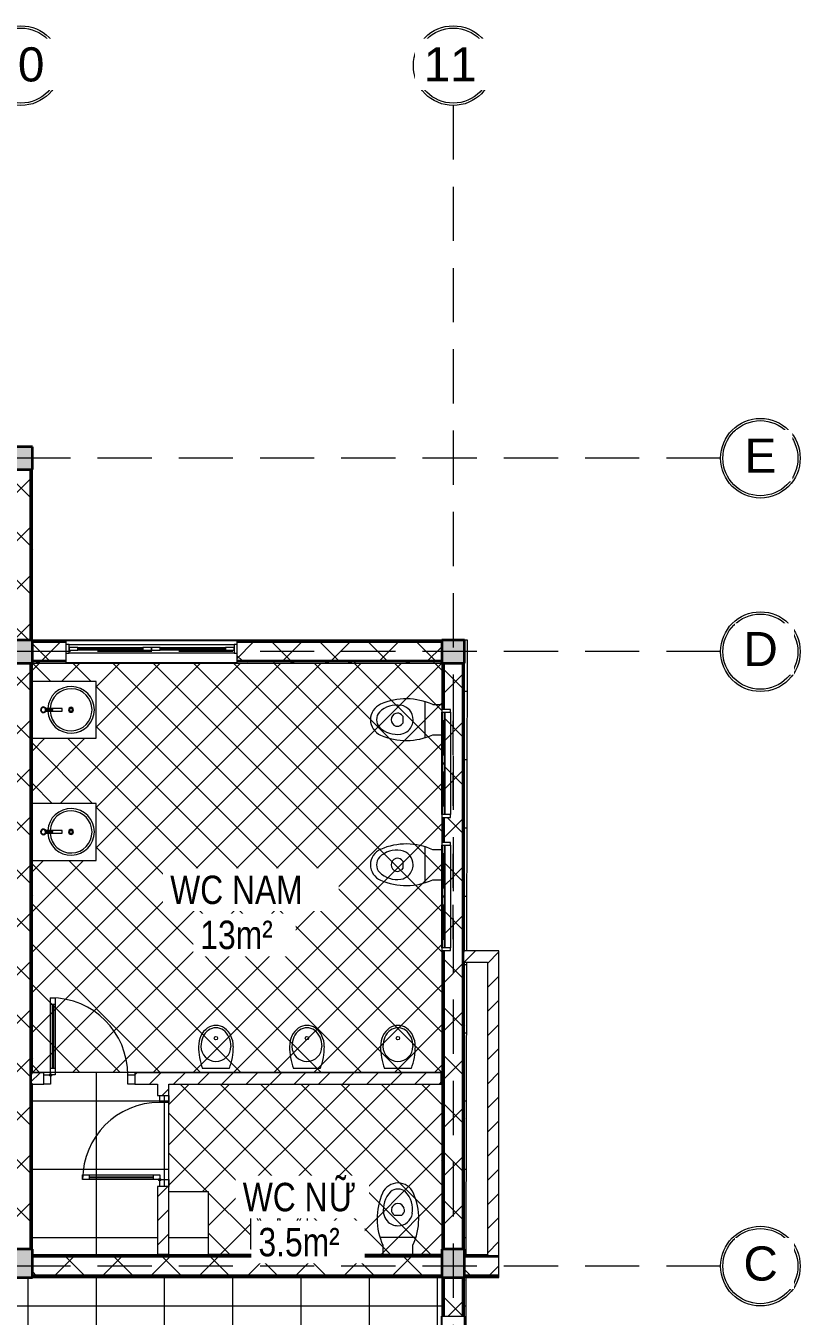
# Model space of a CAD drawing. Header units: millimetres. Extents: x -15725 to 47878, y -10955 to 18700.
# Drawn here: x 33392 to 40200, y 7360 to 18700 of the extents above; entities that cross this region are included whole.
import ezdxf

# ---------------------------------------------------------------- set-up
doc = ezdxf.new("R2010")
doc.units = ezdxf.units.MM
doc.linetypes.add('Hidden', pattern=[714.375, 476.25, -238.125])
for name, color, linetype, lineweight in [('A-DOOR', 7, 'Continuous', 18), ('A-FLOR', 7, 'Continuous', 9), ('A-FLOR-PATT', 7, 'Continuous', 9), ('A-GLAZ', 7, 'Continuous', 18), ('A-WALL', 7, 'Continuous', 25), ('A-WALL-PATT', 7, 'Continuous', 18), ('G-ANNO-TEXT', 7, 'Continuous', 9), ('P-SANR-FIXT', 7, 'Continuous', 9), ('S-COLS', 7, 'Continuous', 25), ('S-GRID', 7, 'Continuous', 9), ('S-GRID-IDEN', 7, 'Continuous', 9)]:
    doc.layers.add(name, color=color, linetype=linetype, lineweight=lineweight)
doc.styles.add('Arial_1', font='arial.ttf', dxfattribs={"height": 300})
doc.styles.add('Arial_2', font='arial.ttf', dxfattribs={"width": 0.8, "height": 250})
doc.styles.add('Arial_3', font='arial.ttf', dxfattribs={"width": 0.8, "height": 250})
pattern_1 = [(45, (26776.95, 0), (-106.066, 106.066), [])]
pattern_2 = [(0, (26776.95, 0), (406.4, 101.6), [33.528, -271.272, 33.528, -271.272, -1625.6]), (0, (26776.95, 0), (406.4, 101.6), [-609.6, 33.528, -576.072, 33.528, -271.272, -711.2]), (0, (26776.95, 0), (406.4, 101.6), [-1524, 33.528, -169.672, 33.528, -474.472]), (120, (26929.35, 50.8), (-291.1882, 301.1527), [33.528, -271.272, 33.528, -271.272, -1625.6]), (120, (26929.35, 50.8), (-291.1882, 301.1527), [-609.6, 33.528, -576.072, 33.528, -271.272, -711.2]), (120, (26929.35, 50.8), (-291.1882, 301.1527), [-1524, 33.528, -169.672, 33.528, -474.472]), (240, (26980.15, 254), (-115.2118, -402.7527), [33.528, -271.272, 33.528, -271.272, -1625.6]), (240, (26980.15, 254), (-115.2118, -402.7527), [-609.6, 33.528, -576.072, 33.528, -271.272, -711.2]), (240, (26980.15, 254), (-115.2118, -402.7527), [-1524, 33.528, -169.672, 33.528, -474.472])]
pattern_3 = [(45, (26776.95, 0), (-212.132, 212.132), []), (135, (26776.95, 0), (-212.132, -212.132), [])]

# ---------------------------------------------------------------- blocks, each defined once
blk = doc.blocks.new('CỬA 1 CÁNH EROWINDOW_có ô chết_ - D5_800x2200-2361260-05_MẶT BẰNG TẦNG ÁP MÁI')
at = {"layer": 'A-DOOR'}
for p, q in [((-339, 708), (-299, 708)), ((-339, 30), (-339, 708)), ((-299, 708), (-299, 650)), ((-299, 708), (-299, 30)), ((-299, 650), (-339, 650)), ((-324, 88), (-324, 650)), ((-314, 650), (-314, 88)), ((-400, -50), (-400, 30)), ((-400, 30), (-339, 30)), ((-299, 88), (-339, 88)), ((-339, 30), (-339, -50)), ((-299, 30), (-339, 30)), ((339, -50), (339, 30)), ((339, 30), (400, 30)), ((400, 30), (400, -50)), ((-339, -50), (-400, -50)), ((400, -50), (339, -50))]:
    blk.add_line(p, q, dxfattribs=at)
blk.add_circle((-339, 30), 10, dxfattribs=at)
blk.add_arc((-339, 30), 678, 0, 90, dxfattribs=at)
blk = doc.blocks.new('CUA SO 2 CANH NHOM KINH O O THOANG - S4_1500x1400-2404853-05_MẶT BẰNG TẦNG ÁP MÁI')
at = {"layer": 'A-GLAZ'}
for p, q in [((-725, 63), (-750, 63)), ((-725, -13), (-725, 63)), ((-649, 37.5), (-725, 37.5)), ((-725, 37.5), (-725, 12.5)), ((-725, 12.5), (-649, 12.5)), ((-649, 12.5), (-649, 37.5)), ((-76, 27.5), (-649, 27.5)), ((-649, 27.5), (-649, 22.5)), ((-649, 22.5), (-76, 22.5)), ((0, 37.5), (-76, 37.5)), ((-76, 37.5), (-76, 12.5)), ((-76, 22.5), (-76, 27.5)), ((-76, 12.5), (0, 12.5)), ((0, 12.5), (0, 37.5)), ((76, 37.5), (0, 37.5)), ((0, 37.5), (0, 12.5)), ((0, 12.5), (76, 12.5)), ((76, 12.5), (76, 37.5)), ((649, 27.5), (76, 27.5)), ((76, 27.5), (76, 22.5)), ((76, 22.5), (649, 22.5)), ((725, 37.5), (649, 37.5)), ((649, 37.5), (649, 12.5)), ((649, 22.5), (649, 27.5)), ((649, 12.5), (725, 12.5)), ((750, 63), (725, 63)), ((725, 63), (725, -13)), ((725, 12.5), (725, 37.5)), ((-750, -13), (-725, -13)), ((725, -13), (750, -13))]:
    blk.add_line(p, q, dxfattribs=at)
at = {"layer": 'A-GLAZ', "lineweight": 9}
for p, q in [((-725, 63), (725, 63)), ((-649, 37.5), (-76, 37.5)), ((-76, 12.5), (-649, 12.5)), ((76, 37.5), (649, 37.5)), ((649, 12.5), (76, 12.5)), ((725, -13), (-725, -13))]:
    blk.add_line(p, q, dxfattribs=at)
blk = doc.blocks.new('CUA SO2 CANH NHOM KINH CO O THOANG - 900X1900-2374971-05_MẶT BẰNG TẦNG ÁP MÁI')
at = {"layer": 'A-GLAZ', "lineweight": 9}
for p, q in [((-450, 100), (-475, 100)), ((-475, 100), (-475, 24)), ((-475, 24), (-450, 24)), ((-450, 24), (-450, 100)), ((450, 24), (-450, 24)), ((475, 100), (450, 100)), ((450, 100), (450, 24)), ((450, 24), (475, 24)), ((475, 24), (475, 100))]:
    blk.add_line(p, q, dxfattribs=at)
at = {"layer": 'A-GLAZ', "lineweight": 25}
for p, q in [((-374, 100), (-450, 100)), ((-450, 75), (-374, 75)), ((-374, 75), (-374, 100)), ((0, 100), (-76, 100)), ((-76, 100), (-76, 75)), ((-76, 75), (0, 75)), ((76, 100), (0, 100)), ((0, 100), (0, 75)), ((0, 75), (0, 100)), ((0, 75), (76, 75)), ((76, 75), (76, 100)), ((450, 100), (374, 100)), ((374, 100), (374, 75)), ((374, 75), (450, 75))]:
    blk.add_line(p, q, dxfattribs=at)
at = {"layer": 'A-GLAZ'}
for p, q in [((-374, 100), (-76, 100)), ((-374, 90), (-76, 90)), ((-374, 85), (-374, 90)), ((-76, 85), (-374, 85)), ((-76, 75), (-374, 75)), ((-76, 5), (-374, 5)), ((-374, 5), (-374, 0)), ((-374, 0), (-76, 0)), ((-76, 90), (-76, 85)), ((-76, 0), (-76, 5)), ((76, 100), (374, 100)), ((76, 90), (374, 90)), ((76, 85), (76, 90)), ((374, 85), (76, 85)), ((374, 75), (76, 75)), ((374, 5), (76, 5)), ((76, 5), (76, 0)), ((76, 0), (374, 0)), ((374, 90), (374, 85)), ((374, 0), (374, 5))]:
    blk.add_line(p, q, dxfattribs=at)
blk = doc.blocks.new('M_Concrete-Rectangular-Column - COT200X250-2391840-05_MẶT BẰNG TẦNG ÁP MÁI')
at = {"layer": 'S-COLS', "lineweight": 35}
blk.add_hatch(color=256, dxfattribs=at).paths.add_polyline_path([(100, -125), (100, 125), (-100, 125), (-100, -125)])
for p, q in [((100, 125), (-100, 125)), ((-100, 125), (-100, -125)), ((100, -125), (100, 125)), ((-100, -125), (100, -125))]:
    blk.add_line(p, q, dxfattribs=at)
blk = doc.blocks.new('M_Concrete-Rectangular-Column - COT200X200-2391835-05_MẶT BẰNG TẦNG ÁP MÁI')
at = {"layer": 'S-COLS', "lineweight": 35}
blk.add_hatch(color=256, dxfattribs=at).paths.add_polyline_path([(100, -100), (100, 100), (-100, 100), (-100, -100)])
for p, q in [((100, 100), (-100, 100)), ((-100, 100), (-100, -100)), ((100, -100), (100, 100)), ((-100, -100), (100, -100))]:
    blk.add_line(p, q, dxfattribs=at)
blk = doc.blocks.new('xi bet 2 - 540 x 360mm-820673-05_MẶT BẰNG TẦNG ÁP MÁI')
at = {"layer": 'P-SANR-FIXT'}
for p, q in [((132, 0), (-132, 0)), ((-132, 0), (-132, -80)), ((132, -80), (132, 0)), ((-159, -150), (159, -150)), ((-43, -355), (-31, -343)), ((-31, -343), (31, -343)), ((31, -343), (43, -355))]:
    blk.add_line(p, q, dxfattribs=at)
for centre, radius, start, end in [((375, -313), 558, 155.3545, 203.7969), ((-375, -313), 558, 336.2031, 24.6455), ((0, -380), 128, 89.9985, 170.9061), ((0, -380), 128, 42.4453, 90.0015), ((0, -380), 128, 9.0939, 42.4453), ((91, -395), 220, 170.9061, 224.3974), ((-8, -390), 50, 135, 197.1865), ((0, -388), 58.1, 197.1865, 342.8171), ((8, -390), 50, 342.8171, 45), ((-91, -395), 220, 315.6026, 9.0939), ((1, -478), 150, 203.7969, 269.4689), ((-8, -492), 81.6, 224.3974, 275.8355), ((-1, -478), 150, 270.5311, 336.2031), ((8, -492), 81.6, 264.1645, 315.6026)]:
    blk.add_arc(centre, radius, start, end, dxfattribs=at)
blk = doc.blocks.new('tieu nam2 - tieu nam2-818435-05_MẶT BẰNG TẦNG ÁP MÁI')
at = {"layer": 'P-SANR-FIXT'}
blk.add_line((-117, -3), (117, -3), dxfattribs=at)
blk.add_circle((0, -268), 15, dxfattribs=at)
for centre, start, end in [((392, -195), 159.3261, 180), ((-392, -195), 360, 20.6739)]:
    blk.add_arc(centre, 545, start, end, dxfattribs=at)
for major_axis, ratio, start_param, end_param in [((-132, 0), 0.987707, 3.141593, 6.283185), ((0, 186), 0.819068, 1.570796, 4.712389), ((0, 165), 0.80303, 1.570796, 4.712389)]:
    blk.add_ellipse((0, -195), major_axis=major_axis, ratio=ratio, start_param=start_param, end_param=end_param, dxfattribs=at)
blk = doc.blocks.new('chau rua tay2 - chau rua tay2-814154-05_MẶT BẰNG TẦNG ÁP MÁI')
at = {"layer": 'P-SANR-FIXT'}
for p, q in [((-225, 0), (-225, -560)), ((13, -112), (13, -263)), ((37, -263), (37, -112)), ((275, -560), (275, 0)), ((22, -116), (22, -179)), ((22, -179), (28, -179)), ((28, -179), (28, -116)), ((13, -263), (37, -263)), ((-225, -560), (275, -560))]:
    blk.add_line(p, q, dxfattribs=at)
blk.add_circle((25, -340), 13.7, dxfattribs=at)
for centre, radius, start, end in [((25, -97), 25, 360, 180), ((25, -97), 25, 180, 239.8364), ((25, -97), 20, 360, 180), ((25, -97), 20, 180, 360), ((25, -97), 25, 300.1636, 360), ((25, -340), 205, 93.5137, 86.7305), ((25, -340), 185, 93.8341, 86.2159), ((25, -340), 22, 360, 180), ((25, -340), 22, 180, 360), ((25, -340), 13.7, 0, 180), ((25, -340), 13.7, 180, 0)]:
    blk.add_arc(centre, radius, start, end, dxfattribs=at)
blk = doc.blocks.new('chau rua tay2 - chau rua tay2-V2-05_MẶT BẰNG TẦNG ÁP MÁI')
at = {"layer": 'P-SANR-FIXT'}
for p, q in [((275, 0), (-225, 0)), ((-225, 0), (-225, -560)), ((275, -560), (275, 0)), ((13, -112), (13, -263)), ((37, -263), (37, -112)), ((22, -116), (22, -179)), ((22, -179), (28, -179)), ((28, -179), (28, -116)), ((13, -263), (37, -263)), ((-225, -560), (275, -560))]:
    blk.add_line(p, q, dxfattribs=at)
blk.add_circle((25, -340), 13.7, dxfattribs=at)
for centre, radius, start, end in [((25, -97), 25, 360, 180), ((25, -97), 25, 180, 239.8364), ((25, -97), 20, 360, 180), ((25, -97), 20, 180, 360), ((25, -97), 25, 300.1636, 360), ((25, -340), 205, 93.5137, 86.7305), ((25, -340), 185, 93.8341, 86.2159), ((25, -340), 22, 360, 180), ((25, -340), 22, 180, 360), ((25, -340), 13.7, 0, 180), ((25, -340), 13.7, 180, 0)]:
    blk.add_arc(centre, radius, start, end, dxfattribs=at)
blk = doc.blocks.new('xi bet 2 - 540 x 360mm-V3-05_MẶT BẰNG TẦNG ÁP MÁI')
at = {"layer": 'P-SANR-FIXT'}
for p, q in [((-132, 0), (-132, -80)), ((132, -80), (132, 0)), ((-159, -150), (159, -150)), ((-43, -355), (-31, -343)), ((-31, -343), (31, -343)), ((31, -343), (43, -355))]:
    blk.add_line(p, q, dxfattribs=at)
for centre, radius, start, end in [((375, -313), 558, 155.3545, 203.7969), ((-375, -313), 558, 336.2031, 24.6455), ((0, -380), 128, 89.9985, 170.9061), ((0, -380), 128, 42.4453, 90.0015), ((0, -380), 128, 9.0939, 42.4453), ((91, -395), 220, 170.9061, 224.3974), ((-8, -390), 50, 135, 197.1865), ((0, -388), 58.1, 197.1865, 342.8171), ((8, -390), 50, 342.8171, 45), ((-91, -395), 220, 315.6026, 9.0939), ((1, -478), 150, 203.7969, 269.4689), ((-8, -492), 81.6, 224.3974, 275.8355), ((-1, -478), 150, 270.5311, 336.2031), ((8, -492), 81.6, 264.1645, 315.6026)]:
    blk.add_arc(centre, radius, start, end, dxfattribs=at)
blk = doc.blocks.new('Grid - TRUC  D1-102336-05_MẶT BẰNG TẦNG ÁP MÁI')
at = {"layer": 'S-GRID-IDEN'}
for radius in [3.5, 3.3]:
    blk.add_circle((0, 0), radius, dxfattribs=at)

msp = doc.modelspace()

# ---------------------------------------------------------------- hatches: boundary and pattern name
at = {"layer": 'A-FLOR-PATT'}
h = msp.add_hatch(dxfattribs=at)
h.set_pattern_fill('FP_6', color=256, style=0, pattern_type=2)
h.set_pattern_definition([(0.0043, (16612.5, 7449.6), (-0.045, 600), []), (90.004, (16612.5, 7449.6), (-600, -0.042), [])])
h.paths.add_polyline_path([(1174, 2450), (1174, 2450), (1174, 2445)])
h.paths.add_polyline_path([(700, 2445), (695, 2450), (450, 2450), (450, 2445), (675, 2445)])
h.paths.add_polyline_path([(26150, -99), (32295, -98), (32295, 94), (37045, 94), (37045, 2445), (37255, 2445), (37265, 7700), (37250, 7700), (37250, 5250), (37050, 5250), (37050, 7700), (33250, 7700), (33250, 10038), (33230, 10041), (33218, 10045), (33207, 10052), (33199, 10058), (33190, 10068), (33180, 10088), (33176, 10100), (33175, 10118), (33179, 10136), (33185, 10150), (33195, 10163), (33205, 10173), (33219, 10182), (33219, 11974), (33250, 11974), (33250, 14800), (29750, 14800), (29750, 11298), (29781, 11306), (30299, 11547), (30346, 11742), (30479, 11458), (30526, 11653), (31075, 11909), (31075, 11904), (31095, 11909), (31095, 11906), (31105, 11909), (31105, 10181), (31123, 10168), (31136, 10155), (31144, 10141), (31148, 10122), (31149, 10103), (31143, 10084), (31134, 10067), (31120, 10053), (31103, 10044), (31090, 10039), (31075, 10038), (31054, 10041), (31044, 10044), (31026, 10057), (31014, 10070), (31005, 10084), (31001, 10100), (29823, 10100), (29820, 10084), (29809, 10067), (29795, 10053), (29779, 10043), (29766, 10039), (29750, 10038), (29750, 7700), (29550, 7700), (29550, 13100), (23000, 13100), (23000, 12100), (22550, 12100), (22550, 7700), (22350, 7700), (22350, 12100), (19900, 12100), (19900, 13100), (15350, 13100), (15350, 7700), (15150, 7700), (15150, 13100), (8150, 13100), (8150, 7700), (7950, 7700), (7950, 10038), (7930, 10041), (7918, 10045), (7907, 10052), (7899, 10058), (7890, 10068), (7880, 10088), (7876, 10099), (7875, 10118), (7879, 10136), (7885, 10150), (7895, 10163), (7905, 10173), (7919, 10182), (7919, 11974), (7950, 11974), (7950, 14800), (4450, 14800), (4450, 13406), (5450, 13406), (5450, 13106), (4450, 13106), (4450, 10314), (4589, 10314), (4589, 6600), (-1200, 6600), (-1200, 8800), (-4026, 8800), (-4050, 4400), (-1200, 4400), (-1200, 6600), (4589, 6600), (4589, 2885), (1174, 2885), (1174, 2450), (700, 2450), (700, 538), (700, 94), (5450, 94), (5450, 0), (11550, 0), (11550, 5500), (11750, 5500), (11750, 100), (22350, 100), (22350, 5500), (22550, 5500), (22550, 100), (25950, 100), (25950, 5500), (26150, 5500), (26150, -85)])
h.paths.add_polyline_path([(37045, 2445), (37045, 2795), (37050, 2795), (37050, 3400), (37150, 3400), (37150, 2795), (37145, 2795), (37145, 2545), (37109, 2509)])
h.paths.add_polyline_path([(29750, 5250), (29550, 5250), (29550, 5500), (29750, 5500)])
h.paths.add_polyline_path([(33435, 5250), (33250, 5250), (33250, 5500), (33450, 5500), (33450, 5250)])
h.paths.add_polyline_path([(15350, 5250), (15150, 5250), (15150, 5500), (15350, 5500), (15350, 5400)])
h.paths.add_polyline_path([(8150, 5250), (7950, 5250), (7950, 5500), (8150, 5500)])
h.paths.add_polyline_path([(18950, 5250), (18750, 5250), (18750, 5500), (18950, 5500), (18950, 5400)])
h.paths.add_polyline_path([(25965, 7700), (25950, 7700), (25950, 7950), (26150, 7950), (26150, 7700), (26135, 7700)])
h.paths.add_polyline_path([(18950, 7700), (18750, 7700), (18750, 7950), (18950, 7950), (18950, 7800)])
h.paths.add_polyline_path([(11550, 7700), (11550, 7950), (11750, 7950), (11750, 7700)])
h.paths.add_polyline_path([(37250, 7900), (37265, 7900), (37270, 10470), (37250, 10470), (37250, 9857)])
h.paths.add_polyline_path([(33450, 7900), (34550, 7900), (34550, 8500), (34650, 8500), (34650, 9300), (34550, 9300), (34550, 9400), (34350, 9400), (34350, 9500), (37050, 9500), (37050, 9502), (33450, 9502), (33451, 9500), (33550, 9500), (33550, 9400), (33450, 9400), (33450, 7950)])
h.paths.add_polyline_path([(37050, 7900), (37050, 7903), (35000, 7903), (35000, 8452), (34650, 8452), (34650, 7900), (36261, 7900)])
h.paths.add_polyline_path([(31925, 10038), (31904, 10041), (31889, 10047), (31878, 10055), (31867, 10066), (31858, 10081), (31853, 10094), (31851, 10113), (31853, 10130), (31859, 10146), (31870, 10162), (31880, 10171), (31895, 10181), (31895, 11974), (31956, 11974), (31957, 10180), (31973, 10170), (31983, 10159), (31993, 10144), (31998, 10131), (32000, 10113), (31998, 10095), (31991, 10079), (31981, 10063), (31974, 10056), (31956, 10044), (31941, 10039)])
h.paths.add_polyline_path([(6625, 10038), (6604, 10041), (6589, 10047), (6578, 10055), (6567, 10066), (6558, 10081), (6553, 10094), (6551, 10113), (6553, 10130), (6559, 10146), (6570, 10162), (6580, 10171), (6595, 10181), (6595, 11974), (6656, 11974), (6657, 10180), (6673, 10170), (6683, 10159), (6693, 10144), (6698, 10131), (6700, 10113), (6698, 10095), (6691, 10079), (6681, 10063), (6674, 10056), (6656, 10044), (6641, 10039)])
h.paths.add_polyline_path([(4250, 10314), (4250, 13106), (700, 13106), (700, 10750), (1174, 10750), (1174, 10314), (4065, 10314)])
h.paths.add_polyline_path([(37270, 10570), (37275, 13300), (37250, 13300), (37250, 10570)])
h.paths.add_polyline_path([(450, 10750), (695, 10750), (700, 10755), (450, 10755)])
h.paths.add_polyline_path([(17648, 13300), (29550, 13301), (29550, 13301), (8150, 13302), (8150, 13300), (16148, 13300)])
h.paths.add_polyline_path([(4250, 13406), (4250, 15000), (4250, 15000), (4250, 13406)])
h.paths.add_polyline_path([(33449, 15000), (33449, 15000), (33449, 15000)])
h = msp.add_hatch(dxfattribs=at)
h.set_pattern_fill('FP_4', color=256, style=0, pattern_type=2)
h.set_pattern_definition([(225, (35250, 11301.3), (176.777, -176.777), []), (315, (35250, 11301.3), (176.777, 176.777), [])])
h.paths.add_polyline_path([(33450, 9502), (37050, 9502), (37050, 13100), (33450, 13100), (33450, 12939), (34010, 12939), (34010, 12439), (33450, 12439), (33450, 11866), (34010, 11866), (34010, 11366), (33450, 11366), (33450, 9857)])
h = msp.add_hatch(dxfattribs=at)
h.set_pattern_fill('FP_5', color=256, style=0, pattern_type=2)
h.set_pattern_definition([(45, (35850, 8652.17), (-176.777, 176.777), []), (135, (35850, 8652.17), (-176.777, -176.777), [])])
h.paths.add_polyline_path([(37050, 7903), (37050, 9400), (34650, 9400), (34650, 8452), (35000, 8452), (35000, 7903), (36261, 7903)])
h.paths.add_polyline_path([(35414, 7952), (35368, 7952), (35368, 8512), (35868, 8512), (35868, 7952), (35697, 7952)])
at = {"layer": 'A-WALL-PATT', "lineweight": 9}
h = msp.add_hatch(dxfattribs=at)
h.set_pattern_fill('FP_3', color=256, style=0, pattern_type=2)
h.set_pattern_definition(pattern_3)
h.paths.add_polyline_path([(33289, 7950), (33435, 7950), (33435, 13100), (33265, 13100), (33265, 7950), (33287, 7950)])
h.paths.add_polyline_path([(33435, 13300), (33435, 14800), (33265, 14800), (33265, 13300), (33433, 13300)])
h = msp.add_hatch(dxfattribs=at)
h.set_pattern_fill('FP_2', color=256, style=0, pattern_type=2)
h.set_pattern_definition(pattern_2)
h.paths.add_polyline_path([(33436, 7950), (33450, 7950), (33450, 9400), (33435, 9400), (33435, 7950)])
h.paths.add_polyline_path([(33435, 9500), (33450, 9500), (33450, 13100), (33435, 13100), (33435, 9857)])
h.paths.add_polyline_path([(33437, 13300), (33450, 13300), (33450, 14800), (33435, 14800), (33435, 13300)])
h = msp.add_hatch(dxfattribs=at)
h.set_pattern_fill('FP_2', color=256, style=0, pattern_type=2)
h.set_pattern_definition(pattern_2)
h.paths.add_polyline_path([(37050, 13285), (37050, 13300), (35248, 13300), (35248, 13285), (36261, 13285)])
h.paths.add_polyline_path([(33748, 13285), (33748, 13300), (33450, 13300), (33450, 13285)])
h = msp.add_hatch(dxfattribs=at)
h.set_pattern_fill('FP_3', color=256, style=0, pattern_type=2)
h.set_pattern_definition(pattern_3)
h.paths.add_polyline_path([(37050, 13115), (37050, 13285), (35248, 13285), (35248, 13115), (36261, 13115)])
h.paths.add_polyline_path([(33450, 13115), (33748, 13115), (33748, 13285), (33450, 13285)])
h = msp.add_hatch(dxfattribs=at)
h.set_pattern_fill('FP_2', color=256, style=0, pattern_type=2)
h.set_pattern_definition(pattern_2)
h.paths.add_polyline_path([(35248, 13100), (37050, 13100), (37050, 13115), (35248, 13115)])
h.paths.add_polyline_path([(33748, 13100), (33748, 13115), (33450, 13115), (33450, 13100)])
h = msp.add_hatch(dxfattribs=at)
h.set_pattern_fill('FP_2', color=256, style=0, pattern_type=2)
h.set_pattern_definition(pattern_2)
h.paths.add_polyline_path([(37065, 7950), (37065, 7950), (37065, 10573), (37050, 10573), (37050, 7950), (37065, 7950)])
h.paths.add_polyline_path([(37056, 11523), (37065, 11523), (37065, 11743), (37050, 11743), (37050, 11523)])
h.paths.add_polyline_path([(37065, 12693), (37065, 13100), (37050, 13100), (37051, 12693), (37063, 12693)])
h = msp.add_hatch(dxfattribs=at)
h.set_pattern_fill('FP_3', color=256, style=0, pattern_type=2)
h.set_pattern_definition(pattern_3)
h.paths.add_polyline_path([(37235, 7950), (37235, 13100), (37065, 13100), (37065, 12693), (37126, 12693), (37126, 12668), (37075, 12668), (37075, 11768), (37126, 11768), (37126, 11743), (37065, 11743), (37065, 11523), (37126, 11523), (37126, 11498), (37075, 11498), (37075, 10598), (37126, 10598), (37126, 10573), (37065, 10573), (37065, 7950), (37068, 7950)])
h.paths.add_polyline_path([(37150, 10674), (37145, 10674), (37145, 10972), (37150, 10972), (37150, 10893)])
h.paths.add_polyline_path([(37145, 11124), (37145, 11422), (37150, 11422), (37150, 11124)])
h.paths.add_polyline_path([(37145, 11844), (37145, 12142), (37150, 12142), (37149, 11844), (37146, 11844)])
h.paths.add_polyline_path([(37150, 12294), (37145, 12294), (37145, 12592), (37150, 12592)])
h = msp.add_hatch(dxfattribs=at)
h.set_pattern_fill('FP_2', color=256, style=0, pattern_type=2)
h.set_pattern_definition(pattern_2)
h.paths.add_polyline_path([(37250, 7950), (37250, 7950), (37250, 10470), (37235, 10470), (37235, 7950)])
h.paths.add_polyline_path([(37235, 10570), (37250, 10570), (37250, 13100), (37235, 13100), (37235, 10893)])
h = msp.add_hatch(dxfattribs=at)
h.set_pattern_fill('FP_1', color=256, style=0, pattern_type=2)
h.set_pattern_definition(pattern_1)
h.paths.add_polyline_path([(37235, 10470), (37450, 10470), (37450, 10570), (37235, 10570)])
h = msp.add_hatch(dxfattribs=at)
h.set_pattern_fill('FP_1', color=256, style=0, pattern_type=2)
h.set_pattern_definition(pattern_1)
h.paths.add_polyline_path([(37550, 7885), (37550, 10570), (37450, 10570), (37450, 7885)])
h = msp.add_hatch(dxfattribs=at)
h.set_pattern_fill('FP_1', color=256, style=0, pattern_type=2)
h.set_pattern_definition(pattern_1)
h.paths.add_polyline_path([(35132, 9400), (37050, 9400), (37050, 9500), (34350, 9500), (34350, 9400), (34650, 9400)])
h.paths.add_polyline_path([(33435, 9400), (33550, 9400), (33550, 9500), (33435, 9500)])
h = msp.add_hatch(dxfattribs=at)
h.set_pattern_fill('FP_1', color=256, style=0, pattern_type=2)
h.set_pattern_definition(pattern_1)
h.paths.add_polyline_path([(34650, 7900), (34650, 8500), (34550, 8500), (34550, 7900), (34600, 7900)])
h.paths.add_polyline_path([(34550, 9300), (34650, 9300), (34650, 9400), (34550, 9400)])
h = msp.add_hatch(dxfattribs=at)
h.set_pattern_fill('FP_2', color=256, style=0, pattern_type=2)
h.set_pattern_definition(pattern_2)
h.paths.add_polyline_path([(37450, 7885), (37450, 7900), (37250, 7900), (37250, 7885)])
h.paths.add_polyline_path([(35414, 7885), (37050, 7885), (37050, 7900), (33450, 7900), (33450, 7885), (35132, 7885)])
h = msp.add_hatch(dxfattribs=at)
h.set_pattern_fill('FP_3', color=256, style=0, pattern_type=2)
h.set_pattern_definition(pattern_3)
h.paths.add_polyline_path([(33450, 7715), (37050, 7715), (37050, 7885), (33450, 7885), (33450, 7786)])
h.paths.add_polyline_path([(37450, 7715), (37550, 7715), (37550, 7885), (37250, 7885), (37250, 7715), (37391, 7715)])
h = msp.add_hatch(dxfattribs=at)
h.set_pattern_fill('FP_2', color=256, style=0, pattern_type=2)
h.set_pattern_definition(pattern_2)
h.paths.add_polyline_path([(37550, 7700), (37550, 7715), (37250, 7715), (37250, 7700), (37450, 7700)])
h.paths.add_polyline_path([(34002, 7700), (37050, 7700), (37050, 7715), (33450, 7715), (33450, 7700)])
h = msp.add_hatch(dxfattribs=at)
h.set_pattern_fill('FP_2', color=256, style=0, pattern_type=2)
h.set_pattern_definition(pattern_2)
h.paths.add_polyline_path([(37062, 5500), (37065, 5500), (37065, 5860), (37050, 5860), (37050, 5500)])
h.paths.add_polyline_path([(37065, 7360), (37065, 7700), (37050, 7700), (37050, 7360)])
h = msp.add_hatch(dxfattribs=at)
h.set_pattern_fill('FP_3', color=256, style=0, pattern_type=2)
h.set_pattern_definition(pattern_3)
h.paths.add_polyline_path([(37132, 5500), (37235, 5500), (37235, 5860), (37065, 5860), (37065, 5500)])
h.paths.add_polyline_path([(37235, 7360), (37235, 7700), (37065, 7700), (37065, 7360), (37150, 7360)])
h = msp.add_hatch(dxfattribs=at)
h.set_pattern_fill('FP_2', color=256, style=0, pattern_type=2)
h.set_pattern_definition(pattern_2)
h.paths.add_polyline_path([(37238, 5500), (37250, 5500), (37250, 5860), (37235, 5860), (37235, 5500)])
h.paths.add_polyline_path([(37235, 7360), (37250, 7360), (37250, 7700), (37235, 7700)])

# ---------------------------------------------------------------- linework, layer by layer
at = {"layer": 'A-FLOR'}
for p, q in [((37275, 13300), (33748, 13300)), ((37270, 10570), (37275, 13300)), ((37265, 7900), (37270, 10470)), ((37050, 9502), (33450, 9502)), ((34650, 8500), (34650, 9300)), ((35000, 8452), (34650, 8452)), ((35000, 7903), (35000, 8452)), ((37050, 7903), (35000, 7903)), ((37255, 2445), (37265, 7700))]:
    msp.add_line(p, q, dxfattribs=at)
at = {"layer": 'A-WALL', "lineweight": 35}
for p, q in [((33435, 14800), (33435, 13300)), ((33748, 13285), (33450, 13285)), ((37050, 13285), (35248, 13285)), ((33435, 13100), (33435, 7950)), ((33748, 13115), (33450, 13115)), ((37050, 13115), (35248, 13115)), ((37065, 13100), (37065, 12693)), ((37235, 13100), (37235, 7950)), ((37065, 11743), (37065, 11523)), ((37065, 10573), (37065, 7950)), ((37235, 10570), (37250, 10570)), ((37235, 10470), (37250, 10470)), ((33435, 9500), (33450, 9500)), ((37050, 9400), (37050, 9500)), ((33435, 9400), (33450, 9400)), ((37050, 7885), (33450, 7885)), ((34550, 7900), (34650, 7900)), ((37550, 7885), (37250, 7885)), ((37450, 7885), (37450, 7900)), ((37050, 7715), (33450, 7715)), ((37550, 7715), (37250, 7715)), ((37065, 7700), (37065, 7360)), ((37235, 7700), (37235, 7360))]:
    msp.add_line(p, q, dxfattribs=at)
at = {"layer": 'A-WALL', "lineweight": 18}
for p, q in [((33450, 13300), (33450, 14800)), ((33748, 13300), (33450, 13300)), ((33748, 13100), (33748, 13300)), ((37050, 13300), (35248, 13300)), ((35248, 13300), (35248, 13100)), ((33450, 9500), (33450, 13100)), ((33450, 13100), (33748, 13100)), ((35248, 13100), (37050, 13100)), ((37050, 13100), (37050, 12693)), ((37250, 10570), (37250, 13100)), ((37050, 11743), (37050, 11523)), ((37050, 10573), (37050, 9500)), ((37550, 10570), (37250, 10570)), ((37550, 7700), (37550, 10570)), ((37250, 7950), (37250, 10470)), ((37250, 10470), (37450, 10470)), ((37450, 10470), (37450, 7900)), ((33550, 9500), (33450, 9500)), ((33550, 9400), (33550, 9500)), ((37050, 9500), (34350, 9500)), ((34350, 9500), (34350, 9400)), ((33450, 7950), (33450, 9400)), ((33450, 9400), (33550, 9400)), ((34350, 9400), (34550, 9400)), ((34550, 9400), (34550, 9300)), ((34550, 9300), (34650, 9300)), ((34650, 9400), (37050, 9400)), ((34650, 9300), (34650, 9400)), ((37050, 9400), (37050, 7950)), ((34650, 8500), (34550, 8500)), ((34550, 8500), (34550, 7900)), ((34650, 7900), (34650, 8500)), ((34550, 7900), (33450, 7900)), ((37050, 7900), (34650, 7900)), ((37450, 7900), (37250, 7900)), ((33450, 7700), (37050, 7700)), ((37050, 7700), (37050, 7360)), ((37250, 7360), (37250, 7700)), ((37250, 7700), (37550, 7700)), ((37050, 7360), (37250, 7360))]:
    msp.add_line(p, q, dxfattribs=at)
at = {"layer": 'A-WALL'}
for p, q in [((33748, 13300), (35248, 13300)), ((35248, 13100), (33748, 13100)), ((37050, 5860), (37050, 7360)), ((37250, 7360), (37250, 5860))]:
    msp.add_line(p, q, dxfattribs=at)
at = {"layer": 'S-GRID', "linetype": 'Hidden'}
for p, q in [((37150, 18000), (37150, -3000)), ((39500, 14900), (-3000, 14900)), ((39500, 13200), (-3000, 13200)), ((39500, 7800), (-3000, 7800))]:
    msp.add_line(p, q, dxfattribs=at)

# ---------------------------------------------------------------- block references
at = {"layer": 'A-DOOR'}
msp.add_blockref('CỬA 1 CÁNH EROWINDOW_có ô chết_ - D5_800x2200-2361260-05_MẶT BẰNG TẦNG ÁP MÁI', (33950, 9450), dxfattribs=at)
at = {"layer": 'A-DOOR', "rotation": 90}
msp.add_blockref('CỬA 1 CÁNH EROWINDOW_có ô chết_ - D5_800x2200-2361260-05_MẶT BẰNG TẦNG ÁP MÁI', (34600, 8900), dxfattribs=at)
at = {"layer": 'A-GLAZ', "lineweight": 9}
msp.add_blockref('CUA SO 2 CANH NHOM KINH O O THOANG - S4_1500x1400-2404853-05_MẶT BẰNG TẦNG ÁP MÁI', (34498, 13200), dxfattribs=at)
at = {"layer": 'A-GLAZ', "rotation": 90}
for p in [(37150, 12218), (37150, 11048)]:
    msp.add_blockref('CUA SO2 CANH NHOM KINH CO O THOANG - 900X1900-2374971-05_MẶT BẰNG TẦNG ÁP MÁI', p, dxfattribs=at)
at = {"layer": 'P-SANR-FIXT'}
for name, p, rotation in [('chau rua tay2 - chau rua tay2-814154-05_MẶT BẰNG TẦNG ÁP MÁI', (33450, 12664), 89.99998127603168), ('xi bet 2 - 540 x 360mm-V3-05_MẶT BẰNG TẦNG ÁP MÁI', (37050, 12602), 270), ('chau rua tay2 - chau rua tay2-814154-05_MẶT BẰNG TẦNG ÁP MÁI', (33450, 11591), 89.99998127603168), ('xi bet 2 - 540 x 360mm-V3-05_MẶT BẰNG TẦNG ÁP MÁI', (37050, 11327), 270), ('tieu nam2 - tieu nam2-818435-05_MẶT BẰNG TẦNG ÁP MÁI', (35064, 9535), 180.0000198399067), ('tieu nam2 - tieu nam2-818435-05_MẶT BẰNG TẦNG ÁP MÁI', (35864, 9535), 180.0000198399067), ('tieu nam2 - tieu nam2-818435-05_MẶT BẰNG TẦNG ÁP MÁI', (36664, 9535), 180.0000198399067), ('chau rua tay2 - chau rua tay2-V2-05_MẶT BẰNG TẦNG ÁP MÁI', (35643, 7952), 180.0000198399067), ('xi bet 2 - 540 x 360mm-820673-05_MẶT BẰNG TẦNG ÁP MÁI', (36664, 7903), 180.0000198399067)]:
    msp.add_blockref(name, p, dxfattribs=dict(at, rotation=rotation))
at = {"layer": 'S-COLS', "lineweight": 35}
for name, p in [('M_Concrete-Rectangular-Column - COT200X200-2391835-05_MẶT BẰNG TẦNG ÁP MÁI', (33350, 14900)), ('M_Concrete-Rectangular-Column - COT200X200-2391835-05_MẶT BẰNG TẦNG ÁP MÁI', (33350, 13200)), ('M_Concrete-Rectangular-Column - COT200X200-2391835-05_MẶT BẰNG TẦNG ÁP MÁI', (37150, 13200)), ('M_Concrete-Rectangular-Column - COT200X250-2391840-05_MẶT BẰNG TẦNG ÁP MÁI', (33350, 7825)), ('M_Concrete-Rectangular-Column - COT200X250-2391840-05_MẶT BẰNG TẦNG ÁP MÁI', (37150, 7825))]:
    msp.add_blockref(name, p, dxfattribs=at)
at = {"layer": 'S-GRID-IDEN', "xscale": 99.99999999999993, "yscale": 99.99999999999993, "zscale": 99.99999999999993}
for p, rotation in [((33350, 18350), 180), ((37150, 18350), 180), ((39850, 14900), 90), ((39850, 13200), 90), ((39850, 7800), 90)]:
    msp.add_blockref('Grid - TRUC  D1-102336-05_MẶT BẰNG TẦNG ÁP MÁI', p, dxfattribs=dict(at, rotation=rotation))

# ---------------------------------------------------------------- next in the draw order: texts
at = {"layer": 'G-ANNO-TEXT', "char_height": 250, "attachment_point": 1, "style": 'Arial_2', "bg_fill": 3, "box_fill_scale": 1.25, "bg_fill_color": 256, "bg_fill_true_color": 13158600, "bg_fill_transparency": 0}
for s, insert, width in [('WC NAM', (34662, 11232), 1417.38), ('WC N', (35300, 8532), 917.13)]:
    msp.add_mtext(s, dxfattribs=dict(at, insert=insert, width=width))
at = {"layer": 'S-GRID-IDEN', "char_height": 300, "attachment_point": 1, "style": 'Arial_1', "bg_fill": 3, "box_fill_scale": 1.25, "bg_fill_color": 256, "bg_fill_true_color": 13158600, "bg_fill_transparency": 0}
for s, insert, width in [('10', (33090, 18511), 577.21), ('11', (36890, 18511), 577.21), ('E', (39711, 15073), 344.73), ('D', (39701, 13373), 368.78), ('C', (39701, 7973), 368.78)]:
    msp.add_mtext(s, dxfattribs=dict(at, insert=insert, width=width))

# ---------------------------------------------------------------- next in the draw order: texts
at = {"layer": 'G-ANNO-TEXT', "char_height": 250, "attachment_point": 1, "bg_fill": 3, "box_fill_scale": 1.25, "bg_fill_color": 256, "bg_fill_true_color": 13158600, "bg_fill_transparency": 0}
for s, insert, width, style in [('13m²', (34927, 10836), 776.03, 'Arial_2'), ('\\fArial|b0|i0|c254|p34|;\\W.8;Ữ', (36057, 8532), 288.61, 'Arial_3')]:
    msp.add_mtext(s, dxfattribs=dict(at, insert=insert, width=width, style=style))

# ---------------------------------------------------------------- next in the draw order: texts
at = {"layer": 'G-ANNO-TEXT', "insert": (35438, 8136), "char_height": 250, "width": 872.24, "attachment_point": 1, "style": 'Arial_2', "bg_fill": 3, "box_fill_scale": 1.25, "bg_fill_color": 256, "bg_fill_true_color": 13158600, "bg_fill_transparency": 0}
msp.add_mtext('3.5m²', dxfattribs=at)

doc.saveas('drawing.dxf')
